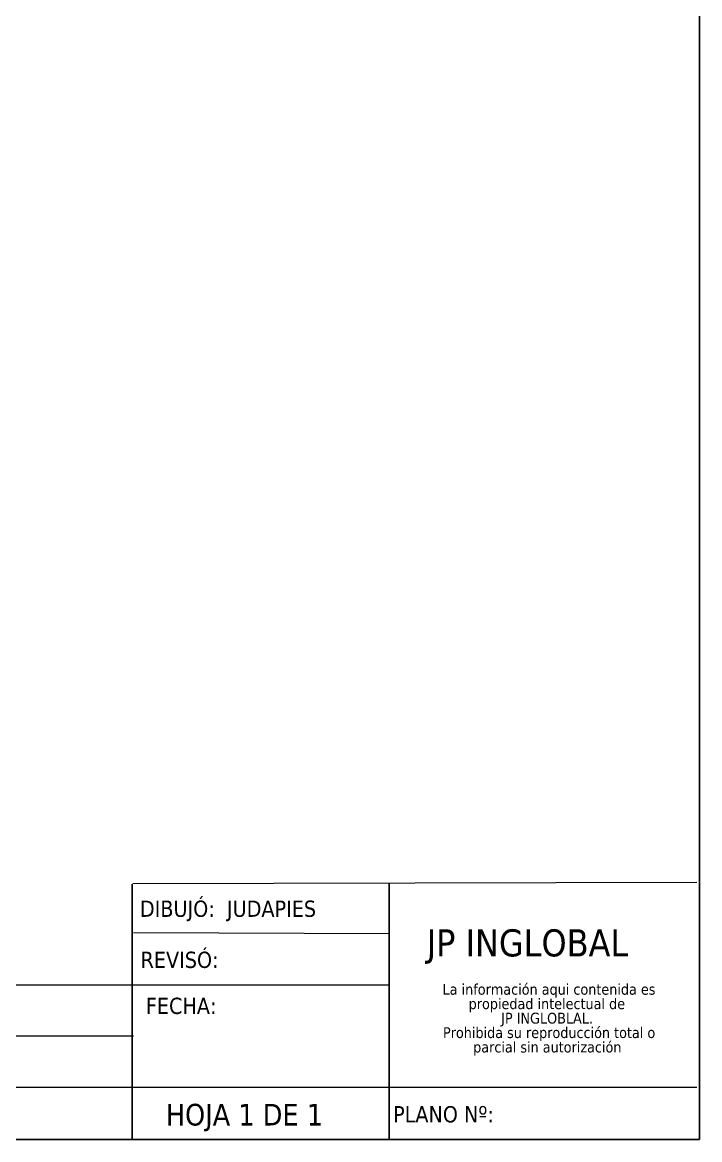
# Model space of a CAD drawing. Header units: inches. Extents: x 15 to 148, y 10 to 111.
# Drawn here: x 142.17 to 147.66, y 94.57 to 103.63 of the extents above; entities that cross this region are included whole.
import ezdxf

# ---------------------------------------------------------------- set-up
doc = ezdxf.new("R2010")
doc.units = ezdxf.units.IN
doc.header["$MEASUREMENT"] = 0
doc.linetypes.add('CENTERX2', pattern=[20.32, 12.7, -2.54, 2.54, -2.54])
doc.layers.add('BLK_12AWG', color=7, linetype='Continuous')
doc.layers.add('CONTORNO', color=179, linetype='Continuous')
doc.styles.add('SLDTEXTSTYLE0', font='tahoma.ttf')
doc.styles.add('SLDTEXTSTYLE1', font='tahomabd.ttf')

# ---------------------------------------------------------------- blocks, each defined once
blk = doc.blocks.new('SW_NOTE_2')
at = {"layer": 'CONTORNO', "color": 0, "char_height": 1.0583, "attachment_point": 2, "style": 'SLDTEXTSTYLE0'}
for s, insert in [('La información aqui contenida es ', (10.29, 1.34)), ('propiedad intelectual de', (10.08, -0.07)), ('JP INGLOBLAL.', (10.1, -1.48)), ('Prohibida su reproducción total o ', (10.3, -2.89)), ('parcial sin autorización', (10.12, -4.3))]:
    blk.add_mtext(s, dxfattribs=dict(at, insert=insert))

msp = doc.modelspace()

# ---------------------------------------------------------------- linework, layer by layer
at = {"color": 7, "linetype": 'Continuous'}
for p, q in [((147.6602, 94.5738), (147.6602, 110.7588)), ((126.9102, 94.5738), (147.6602, 94.5738))]:
    msp.add_line(p, q, dxfattribs=at)
at = {"color": 7, "linetype": 'CENTERX2', "lineweight": 0}
for p, q in [((147.6602, 97.9912), (147.6602, 94.5738)), ((136.8435, 94.5755), (147.637, 94.5755))]:
    msp.add_line(p, q, dxfattribs=at)
at = {"color": 7, "linetype": 'Continuous', "lineweight": 0}
for p, q in [((147.637, 96.6563), (143.0675, 96.6479)), ((145.147, 96.2413), (143.073, 96.2494)), ((145.147, 95.8263), (136.8465, 95.8263)), ((143.0721, 95.4113), (136.8465, 95.4113)), ((147.637, 94.9963), (136.8465, 94.9963))]:
    msp.add_line(p, q, dxfattribs=at)
at = {"layer": 'BLK_12AWG'}
for p, q in [((143.0615, 94.5763), (143.0615, 96.6449)), ((145.1434, 94.579), (145.1434, 96.6477))]:
    msp.add_line(p, q, dxfattribs=at)

# ---------------------------------------------------------------- block references
at = {"layer": 'CONTORNO', "color": 7, "xscale": 0.083, "yscale": 0.083, "zscale": 0.083}
msp.add_blockref('SW_NOTE_2', (145.5855, 95.7249), dxfattribs=at)

# ---------------------------------------------------------------- texts
at = {"color": 7, "linetype": 'Continuous', "lineweight": 0, "attachment_point": 1, "style": 'SLDTEXTSTYLE0'}
for s, insert, char_height in [('REVISÓ:', (143.1301, 96.0971), 0.13176), ('FECHA:', (143.173, 95.7239), 0.13176), ('HOJA 1 DE 1', (143.3345, 94.864), 0.175683), ('PLANO Nº:', (145.1762, 94.8456), 0.13176)]:
    msp.add_mtext(s, dxfattribs=dict(at, insert=insert, char_height=char_height))
at = {"layer": 'CONTORNO', "color": 7, "insert": (143.1246, 96.511), "char_height": 0.131763, "attachment_point": 1, "style": 'SLDTEXTSTYLE0'}
msp.add_mtext('DIBUJÓ:  JUDAPIES', dxfattribs=at)
at = {"layer": 'CONTORNO', "insert": (145.4485, 96.2782), "char_height": 0.219604, "attachment_point": 1, "style": 'SLDTEXTSTYLE1'}
msp.add_mtext('JP INGLOBAL', dxfattribs=at)

doc.saveas('drawing.dxf')
